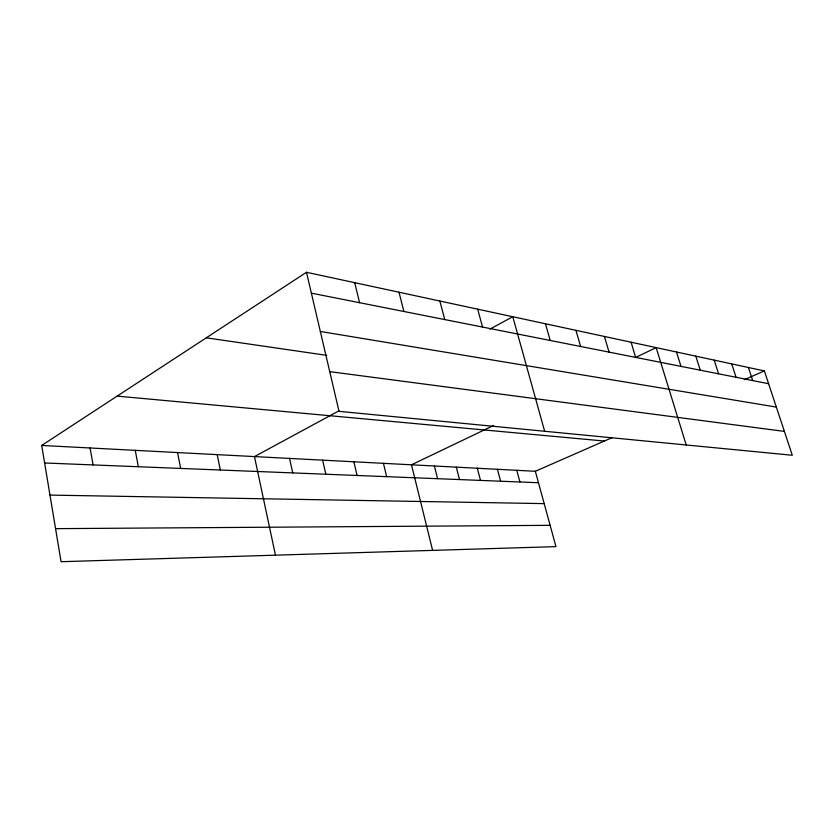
<?xml version="1.0" encoding="UTF-8"?>
<svg xmlns="http://www.w3.org/2000/svg" width="834" height="834" viewBox="0 0 834 834"><rect width="100%" height="100%" fill="white"/><g stroke="black" fill="none" stroke-linecap="round" stroke-linejoin="round"><path stroke-width="1.25" d="M41.7 445.45L535.334 471.283L555.965 546.624L61.07 561.709L41.7 445.45L306.495 272.291L764.361 370.932L792.3 455.26L339.021 411.339L306.495 272.291M338.854 410.891L254.464 456.584L275.46 555.173M489.881 329.138L512.785 316.732L544.665 431.272M493.499 425.517L411.475 464.799L432.617 550.377M535.334 471.283L612.344 437.537M744.303 379.72L764.361 370.932M55.565 528.652L550.138 525.337M49.977 495.094L544.195 503.621M44.619 462.985L538.472 482.73M117.156 396.108L604.358 441.04M329.732 371.641L784.398 431.407M206.3 337.822L326.782 355.357M320.339 331.463L776.339 407.075M311.374 293.151L768.594 383.723M748.411 367.502L752.706 380.575M731.71 363.895L736.057 377.27M714.206 360.132L718.595 373.82M695.817 356.17L700.268 370.181M676.499 352L680.992 366.366M686.215 444.981L656.16 347.622L635.644 357.452L631.098 342.221M604.4 336.477L609.06 352.115M575.919 330.337L580.631 346.485M545.446 323.769L550.211 340.46M477.694 309.174L482.532 327.053M516.778 470.303L519.926 481.989M497.46 469.292L500.619 481.208M439.872 301.032L444.741 319.568M477.319 468.239L480.499 480.405M456.313 467.144L459.503 479.571M398.996 292.223L403.896 311.478M434.389 465.998L437.589 478.695M354.69 282.674L359.59 302.7M383.452 463.329L386.663 476.652M353.877 461.786L357.088 475.474M322.622 460.149L325.833 474.223M289.534 458.419L292.734 472.899M217.194 454.634L220.353 470.011M177.548 452.56L180.665 468.416M135.264 450.35L138.329 466.727M90.082 447.983L93.085 464.924"/></g></svg>
